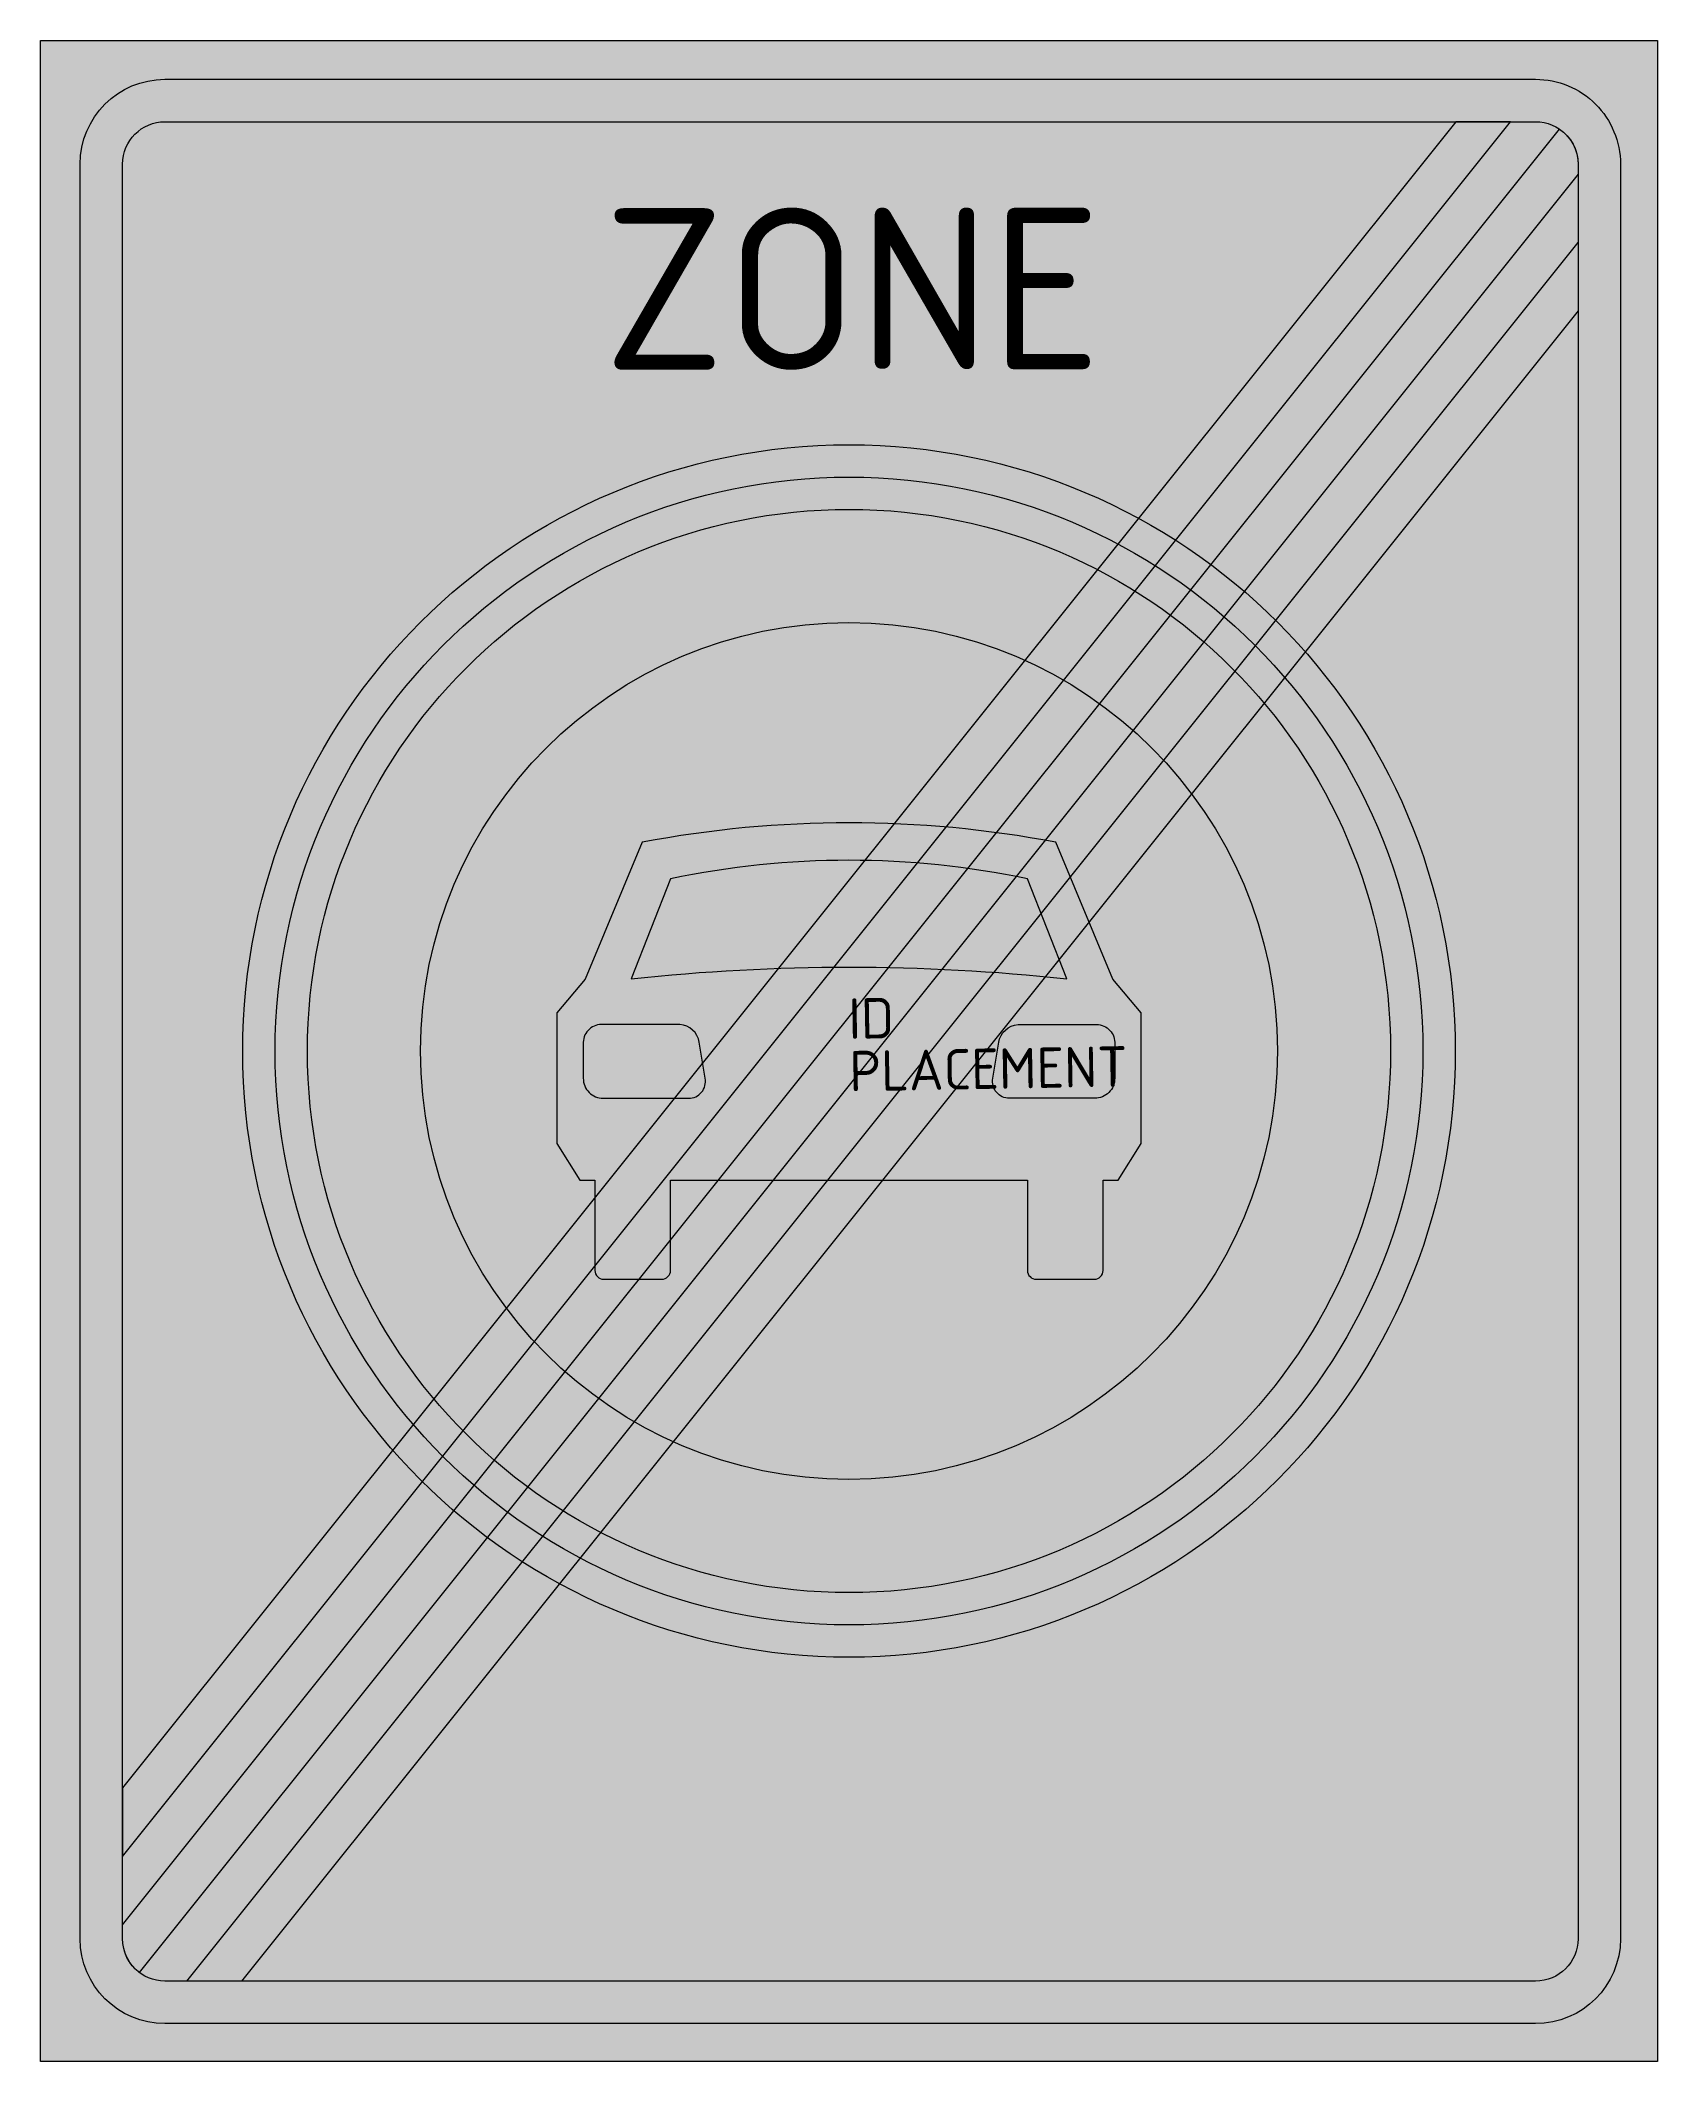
# Model space of a CAD drawing. Extents: x -5 to 5, y -6.3 to 6.3.
import ezdxf
from ezdxf.enums import TextEntityAlignment as Align

# ---------------------------------------------------------------- set-up
doc = ezdxf.new("R2010")
doc.units = 0
doc.styles.add('NLCS-ISO', font='NLCS-ISO.ttf', dxfattribs={"height": 0.25})
doc.styles.add('NLCS-RVV-M200-T25', font='NLCS-RVV.ttf')

msp = doc.modelspace()

# ---------------------------------------------------------------- hatches: boundary and pattern name
at = {"true_color": 0xf1f0ea}
h = msp.add_hatch(color=7, dxfattribs=at)
h.dxf.hatch_style = 1
h.paths.add_polyline_path([(5.001768961527112, 6.250889384204584), (-5.001768961527114, 6.250889384204584), (-5.001768961527114, 8.881784197001252e-16), (-4.756152544450599, 0), (-4.756152544450599, 5.485527994283396, -0.4142135623730949), (-4.2311525444506, 6.010527994283397), (4.247025125274812, 6.010527994283406, -0.4142135623730961), (4.77202512527481, 5.485527994283407), (4.772025125274808, 0), (5.001768961527114, 0)])
at = {"true_color": 0x2a292a}
h = msp.add_hatch(color=250, dxfattribs=at)
h.dxf.hatch_style = 1
h.paths.add_polyline_path([(-4.493652544450599, 5.485527994283398, -0.4142135623730969), (-4.2311525444506, 5.748027994283399), (4.247025125274812, 5.748027994283408, -0.4142135623730954), (4.509525125274811, 5.485527994283407), (4.509525125274809, 0), (4.77202512527481, 0), (4.772025125274808, 5.485527994283407, 0.4142135623730964), (4.247025125274812, 6.010527994283407), (-4.231152544450601, 6.010527994283397, 0.4142135623730949), (-4.756152544450599, 5.485527994283396), (-4.756152544450599, 0), (-4.493652544450599, 0)])
h = msp.add_hatch(color=250, dxfattribs=at)
h.dxf.hatch_style = 1
edge = h.paths.add_edge_path()
edge.add_line((-4.493652544450597, -5.40439625985604), (4.394105721736038, 5.702952804607825))
edge.add_arc((4.247025125274813, 5.485527994283407), 0.2624999999999983, -3.979039320256561e-13, 55.92296614211352, ccw=False)
edge.add_line((4.509525125274811, 5.485527994283405), (4.509525125274809, 5.424232791238669))
edge.add_line((4.509525125274809, 5.424232791238669), (-4.390997407085635, -5.699068232729271))
edge.add_arc((-4.231152544450599, -5.490847508762643), 0.2625000000000004, 180.0000000000002, 232.4876218789048, ccw=False)
edge.add_line((-4.493652544450599, -5.490847508762644), (-4.493652544450597, -5.40439625985604))
at = {"true_color": 0xf1f0ea}
h = msp.add_hatch(color=7, dxfattribs=at)
h.dxf.hatch_style = 1
h.paths.add_polyline_path([(3.753288368969613, 5.748027994283406), (-4.231152544450601, 5.748027994283397, 0.4142135623730946), (-4.493652544450599, 5.485527994283398), (-4.493652544450599, 0), (-3.75, 0, -0.5687653249039656), (1.790430706712748, 3.294974640943401)])
at = {"true_color": 0x2a292a}
h = msp.add_hatch(color=250, dxfattribs=at)
h.dxf.hatch_style = 1
h.paths.add_polyline_path([(-4.493652544450599, -4.981432493954282), (4.091730933876276, 5.748027994283406), (3.753288368969612, 5.748027994283406), (-4.493652544450597, -4.558468728052523)])
at = {"true_color": 0xf1f0ea}
h = msp.add_hatch(color=7, dxfattribs=at)
h.dxf.hatch_style = 1
h.paths.add_polyline_path([(4.394105721736038, 5.702952804607825, 0.1497946497620131), (4.247025125274812, 5.748027994283406), (4.091730933876276, 5.748027994283406), (2.020282841621347, 3.15926530064355, -0.01766663507280336), (2.238287002837229, 3.008749124292343)])
h = msp.add_hatch(color=7, dxfattribs=at)
h.dxf.hatch_style = 1
h.paths.add_polyline_path([(4.509525125274811, 5.001269025336917), (4.509525125274811, 5.424232791238671), (2.44462036308293, 2.843647530971495, -0.01766663507280355), (2.639282922358451, 2.663960520681009)])
at = {"true_color": 0x2a292a}
h = msp.add_hatch(color=250, dxfattribs=at)
h.dxf.hatch_style = 1
h.paths.add_polyline_path([(-4.095987445354437, -5.753347508762644), (4.509525125274811, 5.001269025336917), (4.509525125274811, 4.578305259435158), (-3.757544880447781, -5.753347508762644)])
at = {"true_color": 0xf1f0ea}
h = msp.add_hatch(color=7, dxfattribs=at)
h.dxf.hatch_style = 1
h.paths.add_polyline_path([(4.509525125274811, 4.578305259435158), (2.822097507941262, 2.469466674339161, -0.1816741673080603), (3.75, 0), (4.509525125274811, 0)])
at = {"true_color": 0x8e9291}
h = msp.add_hatch(color=252, dxfattribs=at)
h.dxf.hatch_style = 1
h.paths.add_polyline_path([(-3.75, 0), (-3.55, 0, -1), (3.55, 0), (3.75, 0, 1)])
at = {"true_color": 0xf1f0ea}
h = msp.add_hatch(color=7, dxfattribs=at)
h.dxf.hatch_style = 1
h.paths.add_polyline_path([(-3.55, 0), (-3.35, 0, -1), (3.35, 0), (3.55, 0, 1)])
at = {"true_color": 0x8e9291}
h = msp.add_hatch(color=252, dxfattribs=at)
h.dxf.hatch_style = 1
h.paths.add_polyline_path([(-3.35, 0), (-2.649999999999999, 0, -1), (2.649999999999999, 0), (3.35, 0, 1)])
at = {"true_color": 0xf1f0ea}
h = msp.add_hatch(color=7, dxfattribs=at)
h.dxf.hatch_style = 1
h.paths.add_polyline_path([(-2.649999999999999, 0), (-1.806733872279844, 0), (-1.806733872279844, 0.2352763366055983), (-1.631792354175793, 0.4433921863663945), (-1.278890122411803, 1.290963836341676, -0.09433600123699433), (1.278883985835472, 1.290963836341676), (1.631786217599459, 0.4433921863663937), (1.806727735703509, 0.2352763366055983), (1.806727735703509, 0), (2.649999999999999, 0, 1)])
at = {"true_color": 0x8e9291}
h = msp.add_hatch(color=252, dxfattribs=at)
h.dxf.hatch_style = 1
h.paths.add_polyline_path([(1.806727735703509, 0.2352763366055983), (1.63178621759946, 0.4433921863663945), (1.278883985835472, 1.290963836341676, 0.09433600123699436), (-1.278890122411805, 1.290963836341676), (-1.631792354175793, 0.4433921863663937), (-1.806733872279844, 0.2352763366055983), (-1.806733872279844, 0), (-1.64385686324667, 0), (-1.64385686324667, 0.05429642738977103, -0.4379484502150758), (-1.520180303829346, 0.1628892821803354), (-1.046632981356588, 0.1628892821803354, -0.3521437193805762), (-0.9259878906478161, 0.05429642738977503), (-0.9171833066616482, 0), (0.9171001197917512, 0), (0.9259047037779178, 0.05429642738977192, -0.3521437193805841), (1.046549794486692, 0.1628892821803354), (1.52009711695945, 0.1628892821803354, -0.4379484502150519), (1.643773676376773, 0.05429642738978036), (1.643773676376773, 0), (1.806727735703509, 0)])
h.paths.add_polyline_path([(-1.348257981281181, 0.4464113819222835), (-1.103948604307755, 1.06474508639823, -0.103826655413594), (1.103942467731422, 1.06474508639823), (1.348276391010179, 0.4464113819222799, 0.05368895362068184)], flags=16)
at = {"true_color": 0xf1f0ea}
h = msp.add_hatch(color=7, dxfattribs=at)
h.dxf.hatch_style = 1
h.paths.add_polyline_path([(1.34827639101018, 0.4464113819222799), (1.103942467731421, 1.06474508639823, 0.103826655413594), (-1.103948604307755, 1.06474508639823), (-1.348257981281184, 0.4464113819222799, -0.05368895362068193)])
h = msp.add_hatch(color=7, dxfattribs=at)
h.dxf.hatch_style = 1
h.paths.add_polyline_path([(-1.520180303829345, 0.1628892821803354, 0.4527323537403669), (-1.64385686324667, 0.04877135561528088), (-1.64385686324667, -0.1689031269977835, 0.4142426296313403), (-1.520180303829386, -0.2925674132624412), (-0.9923365539613078, -0.2925674132624412, 0.4698667537425399), (-0.8897943634351847, -0.1689031269977821), (-0.9259878906478161, 0.0542964273897748, 0.3837682441107707), (-1.061056004852489, 0.1628892821803354)])
h = msp.add_hatch(color=7, dxfattribs=at)
h.dxf.hatch_style = 1
h.paths.add_polyline_path([(1.046549794486692, 0.1628892821803354, 0.352143719380583), (0.9259047037779182, 0.05429642738977192), (0.8888610438201844, -0.1741457563984288, 0.4544225361155943), (0.9922533670914131, -0.2925674132624412), (1.520121662047083, -0.2925674132624412, 0.4141844957116205), (1.643773676376773, -0.1689031269977844), (1.643773676376773, 0.05429642738977343, 0.4379484502150697), (1.52009711695945, 0.1628892821803354)])
h = msp.add_hatch(color=7, dxfattribs=at)
h.dxf.hatch_style = 1
h.paths.add_polyline_path([(5.001768961527114, 0), (4.772025125274808, 0), (4.77202512527481, -5.490847508762636, -0.4142135623730947), (4.247025125274812, -6.015847508762636), (-4.231152544450599, -6.015847508762644, -0.4142135623730952), (-4.756152544450599, -5.490847508762644), (-4.756152544450599, 0), (-5.001768961527114, 8.881784197001252e-16), (-5.001768961527114, -6.250889384204585), (5.001768961527116, -6.250889384204584)])
at = {"true_color": 0x2a292a}
h = msp.add_hatch(color=250, dxfattribs=at)
h.dxf.hatch_style = 1
h.paths.add_polyline_path([(-4.493652544450599, 0), (-4.756152544450599, -8.881784197001252e-16), (-4.756152544450599, -5.490847508762644, 0.4142135623730955), (-4.231152544450599, -6.015847508762644), (4.247025125274812, -6.015847508762636, 0.4142135623730949), (4.77202512527481, -5.490847508762636), (4.77202512527481, 0), (4.509525125274813, 8.881784197001252e-16), (4.509525125274811, -5.490847508762637, -0.4142135623730957), (4.247025125274812, -5.753347508762635), (-4.2311525444506, -5.753347508762644, -0.4142135623730954), (-4.493652544450599, -5.490847508762644)])
at = {"true_color": 0xf1f0ea}
h = msp.add_hatch(color=7, dxfattribs=at)
h.dxf.hatch_style = 1
h.paths.add_polyline_path([(-3.75, 0), (-4.493652544450599, 0), (-4.493652544450599, -4.558468728052523), (-2.822097507941264, -2.46946667433916, -0.1816741673080603)])
h = msp.add_hatch(color=7, dxfattribs=at)
h.dxf.hatch_style = 1
h.paths.add_polyline_path([(4.509525125274809, 0), (3.75, 0, -0.5687653249039656), (-1.790430706712748, -3.294974640943402), (-3.75754488044778, -5.753347508762645), (4.247025125274812, -5.753347508762635, 0.4142135623730963), (4.509525125274811, -5.490847508762636)])
at = {"true_color": 0x8e9291}
h = msp.add_hatch(color=252, dxfattribs=at)
h.dxf.hatch_style = 1
h.paths.add_polyline_path([(3.75, 0), (3.55, 0, -1), (-3.55, 0), (-3.75, 0, 1)])
at = {"true_color": 0xf1f0ea}
h = msp.add_hatch(color=7, dxfattribs=at)
h.dxf.hatch_style = 1
h.paths.add_polyline_path([(3.55, 0), (3.35, 0, -1), (-3.35, 0), (-3.55, 0, 1)])
at = {"true_color": 0x8e9291}
h = msp.add_hatch(color=252, dxfattribs=at)
h.dxf.hatch_style = 1
h.paths.add_polyline_path([(3.35, 0), (2.649999999999999, 0, -1), (-2.649999999999999, 0), (-3.35, 0, 1)])
at = {"true_color": 0xf1f0ea}
h = msp.add_hatch(color=7, dxfattribs=at)
h.dxf.hatch_style = 1
h.paths.add_polyline_path([(2.649999999999999, 0), (1.806727735703509, 0), (1.806727735703509, -0.5730825906011674), (1.66497282240887, -0.7993013405446119), (1.571475945397741, -0.7993013405446119), (1.57147594539774, -1.357312499666175, -0.4142135623730949), (1.517179518002459, -1.411608927061457), (1.158238895126701, -1.411608927061457, -0.4142135623730935), (1.103942467731422, -1.357312499666177), (1.103942467731422, -0.7993013405446119), (-1.103948604307754, -0.7993013405446119), (-1.103948604307754, -1.357312499666425, -0.4142797769246276), (-1.158232758550368, -1.411608927061457), (-1.517148832346141, -1.411608927061457, -0.4142797769249164), (-1.57145753566874, -1.357312499666178), (-1.57145753566874, -0.7993013405446119), (-1.664966685832538, -0.7993013405446119), (-1.806733872279844, -0.573082590601167), (-1.806733872279844, 0), (-2.649999999999999, 0, 1)])
at = {"true_color": 0x8e9291}
h = msp.add_hatch(color=252, dxfattribs=at)
h.dxf.hatch_style = 1
h.paths.add_polyline_path([(0.8897111765652905, -0.1689031269977819), (0.9171001197917512, 0), (-0.9171833066616486, 0), (-0.8897943634351844, -0.1689031269977845, -0.4698667537425322), (-0.9923365539613078, -0.2925674132624412), (-1.520180303829109, -0.2925674132624412, -0.4142426296319957), (-1.64385686324667, -0.1689031269977836), (-1.64385686324667, 0), (-1.806733872279844, 0), (-1.806733872279844, -0.5730825906011674), (-1.664966685832538, -0.7993013405446119), (-1.57145753566874, -0.7993013405446119), (-1.57145753566874, -1.357312499666178, 0.414279776924915), (-1.517148832346141, -1.411608927061457), (-1.158232758550368, -1.411608927061457, 0.4142797769244853), (-1.103948604307754, -1.357312499666452), (-1.103948604307754, -0.7993013405446119), (1.103942467731421, -0.7993013405446119), (1.103942467731422, -1.357312499666177, 0.4142135623730931), (1.158238895126701, -1.411608927061457), (1.517179518002459, -1.411608927061457, 0.4142135623730948), (1.571475945397741, -1.357312499666175), (1.571475945397741, -0.7993013405446119), (1.664972822408869, -0.7993013405446119), (1.806727735703509, -0.5730825906011674), (1.806727735703509, 0), (1.643773676376773, 0), (1.643773676376773, -0.1689031269977845, -0.4141844957116206), (1.520121662047083, -0.2925674132624412), (0.9922533670914131, -0.2925674132624412, -0.4698667537425428)])
at = {"true_color": 0xf1f0ea}
h = msp.add_hatch(color=7, dxfattribs=at)
h.dxf.hatch_style = 1
h.paths.add_polyline_path([(-2.44462036308293, -2.843647530971496, -0.01766663507280363), (-2.639282922358452, -2.663960520681008), (-4.493652544450599, -4.981432493954282), (-4.493652544450599, -5.404396259856042)])
h = msp.add_hatch(color=7, dxfattribs=at)
h.dxf.hatch_style = 1
h.paths.add_polyline_path([(-2.020282841621341, -3.159265300643552, -0.01766663507280369), (-2.238287002837227, -3.008749124292343), (-4.390997407085635, -5.699068232729273, 0.1651561506390755), (-4.231152544450601, -5.753347508762644), (-4.095987445354437, -5.753347508762642)])

# ---------------------------------------------------------------- linework, layer by layer
at = {"color": 250, "lineweight": 0, "true_color": 0x2a292a}
for points in [[(-5.001768961527114, 6.250889384204584), (5.001768961527114, 6.250889384204584), (5.001768961527114, -6.250889384204584), (-5.001768961527114, -6.250889384204584)], [(-4.493652544450599, -4.981432493954282), (4.091730933876276, 5.748027994283406), (3.753288368969612, 5.748027994283406), (-4.493652544450597, -4.558468728052523)], [(-4.095987445354437, -5.753347508762644), (4.509525125274811, 5.001269025336917), (4.509525125274811, 4.578305259435158), (-3.757544880447781, -5.753347508762644)]]:
    msp.add_lwpolyline(points, close=True, dxfattribs=at)
for points in [[(-4.231152544450599, 6.010527994283397), (4.247025125274812, 6.010527994283406, -0.4142135623730963), (4.772025125274808, 5.485527994283405), (4.77202512527481, -5.490847508762638, -0.4142135623730948), (4.24702512527481, -6.015847508762636), (-4.2311525444506, -6.015847508762644, -0.4142135623730947), (-4.756152544450599, -5.490847508762644), (-4.756152544450599, 5.4855279942834, -0.4142135623730945)], [(-4.2311525444506, 5.748027994283397), (4.247025125274812, 5.748027994283406, -0.4142135623730953), (4.509525125274811, 5.485527994283405), (4.509525125274811, -5.490847508762638, -0.4142135623730948), (4.247025125274812, -5.753347508762635), (-4.2311525444506, -5.753347508762644, -0.4142135623730953), (-4.493652544450599, -5.490847508762644), (-4.493652544450599, 5.4855279942834, -0.4142135623730948)], [(-4.493652544450597, -5.40439625985604), (4.394105721736038, 5.702952804607825, -0.2489710141926748), (4.509525125274811, 5.485527994283405), (4.509525125274809, 5.424232791238669), (-4.390997407085634, -5.699068232729272, -0.2331103517981672), (-4.493652544450599, -5.490847508762644)]]:
    msp.add_lwpolyline(points, format="xyb", close=True, dxfattribs=at)
at = {"color": 252, "lineweight": 0, "true_color": 0x8e9291}
for points in [[(-1.103948604307754, -0.7993013405446119), (1.103942467731422, -0.7993013405446119), (1.103942467731422, -1.357312499666177, 0.414213562373086), (1.158238895126699, -1.411608927061457), (1.517179518002459, -1.411608927061457, 0.4142135623730828), (1.571475945397741, -1.357312499666177), (1.571475945397741, -0.7993013405446119), (1.66497282240887, -0.7993013405446119), (1.806727735703509, -0.573082590601167), (1.806727735703509, 0.2352763366055983), (1.63178621759946, 0.4433921863663945), (1.278883985835472, 1.290963836341676, 0.09433600123699433), (-1.278890122411804, 1.290963836341676), (-1.631792354175793, 0.4433921863663945), (-1.806733872279844, 0.2352763366055983), (-1.806733872279844, -0.573082590601167), (-1.664966685832538, -0.7993013405446119), (-1.57145753566874, -0.7993013405446119), (-1.57145753566874, -1.357312499666177, 0.4141473509202929), (-1.517173381426129, -1.411608927061457), (-1.158232758550367, -1.411608927061457, 0.4142797769259664), (-1.103948604307754, -1.357312499666177)], [(-1.348257981281183, 0.4464113819222799, -0.05368895362068186), (1.348276391010178, 0.4464113819222799), (1.103942467731422, 1.064745086398231, 0.1038266554135939), (-1.103948604307754, 1.064745086398231)], [(-1.520180303829346, 0.1628892821803354, 0.4379484502150668), (-1.64385686324667, 0.05429642738977458), (-1.64385686324667, -0.1689031269977841, 0.4142426296314338), (-1.520180303829346, -0.2925674132624412), (-0.9923365539613087, -0.2925674132624412, 0.4698667537425362), (-0.8897943634351844, -0.1689031269977841), (-0.9259878906478161, 0.05429642738977458, 0.3521437193805775), (-1.046632981356588, 0.1628892821803354)], [(1.52009711695945, 0.1628892821803354, -0.4379484502150668), (1.643773676376773, 0.05429642738977458), (1.643773676376773, -0.1689031269977841, -0.4142426296314338), (1.52009711695945, -0.2925674132624412), (0.9922533670914131, -0.2925674132624412, -0.4698667537425362), (0.8897111765652905, -0.1689031269977841), (0.9259047037779187, 0.05429642738977458, -0.3521437193805775), (1.046549794486692, 0.1628892821803354)]]:
    msp.add_lwpolyline(points, format="xyb", close=True, dxfattribs=at)
msp.add_circle((0, 0), 3.75, dxfattribs=at)
at = {"color": 7, "lineweight": 0, "true_color": 0xf1f0ea}
for radius in [3.55, 3.35, 2.649999999999999]:
    msp.add_circle((0, 0), radius, dxfattribs=at)

# ---------------------------------------------------------------- texts
at = {"color": 250, "true_color": 0x2a292a, "style": 'NLCS-RVV-M200-T25'}
msp.add_text('ZONE', height=1, dxfattribs=at).set_placement((0.02025343292513337, 4.713568710161724), align=Align.MIDDLE_CENTER)
at = {"style": 'NLCS-ISO'}
msp.add_attdef('ID', text='', height=0.25, rotation=1, dxfattribs=at).set_placement((0, 0), align=Align.BOTTOM_LEFT)
msp.add_attdef('PLACEMENT', text='', height=0.25, rotation=1, dxfattribs=at).set_placement((0, 0), align=Align.TOP_LEFT)

doc.saveas('drawing.dxf')
